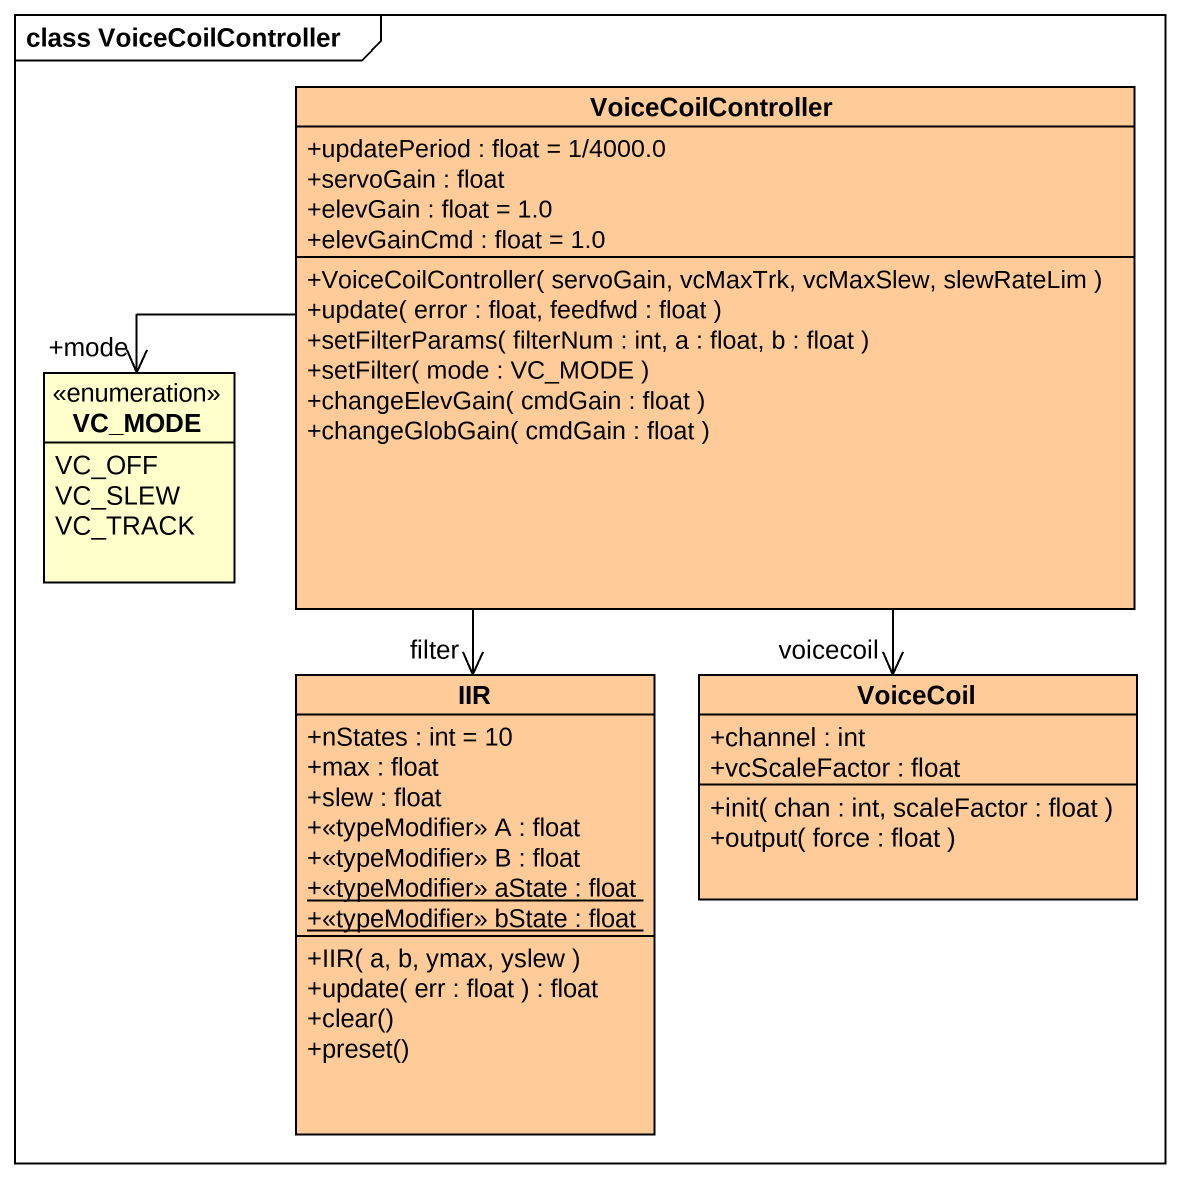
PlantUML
@startuml
mainframe class VoiceCoilController
hide circle
hide empty members
skinparam classAttributeIconSize 0
class VoiceCoilController #FFCC99 {
  +updatePeriod : float = 1/4000.0
  +servoGain : float
  +elevGain : float = 1.0
  +elevGainCmd : float = 1.0
  +VoiceCoilController( servoGain, vcMaxTrk, vcMaxSlew, slewRateLim )
  +update( error : float, feedfwd : float )
  +setFilterParams( filterNum : int, a : float, b : float )
  +setFilter( mode : VC_MODE )
  +changeElevGain( cmdGain : float )
  +changeGlobGain( cmdGain : float )
}
enum VC_MODE {
  VC_OFF
  VC_SLEW
  VC_TRACK
}
class IIR #FFCC99 {
  +nStates : int = 10
  +max : float
  +slew : float
  +<<typeModifier>> A : float
  +<<typeModifier>> B : float
  {static} +<<typeModifier>> aState : float
  {static} +<<typeModifier>> bState : float
  +IIR( a, b, ymax, yslew )
  +update( err : float ) : float
  +clear()
  +preset()
}
class VoiceCoil #FFCC99 {
  +channel : int
  +vcScaleFactor : float
  +init( chan : int, scaleFactor : float )
  +output( force : float )
}
VoiceCoilController --> "filter" IIR
VoiceCoilController --> "voicecoil" VoiceCoil
VC_MODE "+mode" <-right- VoiceCoilController
@enduml
